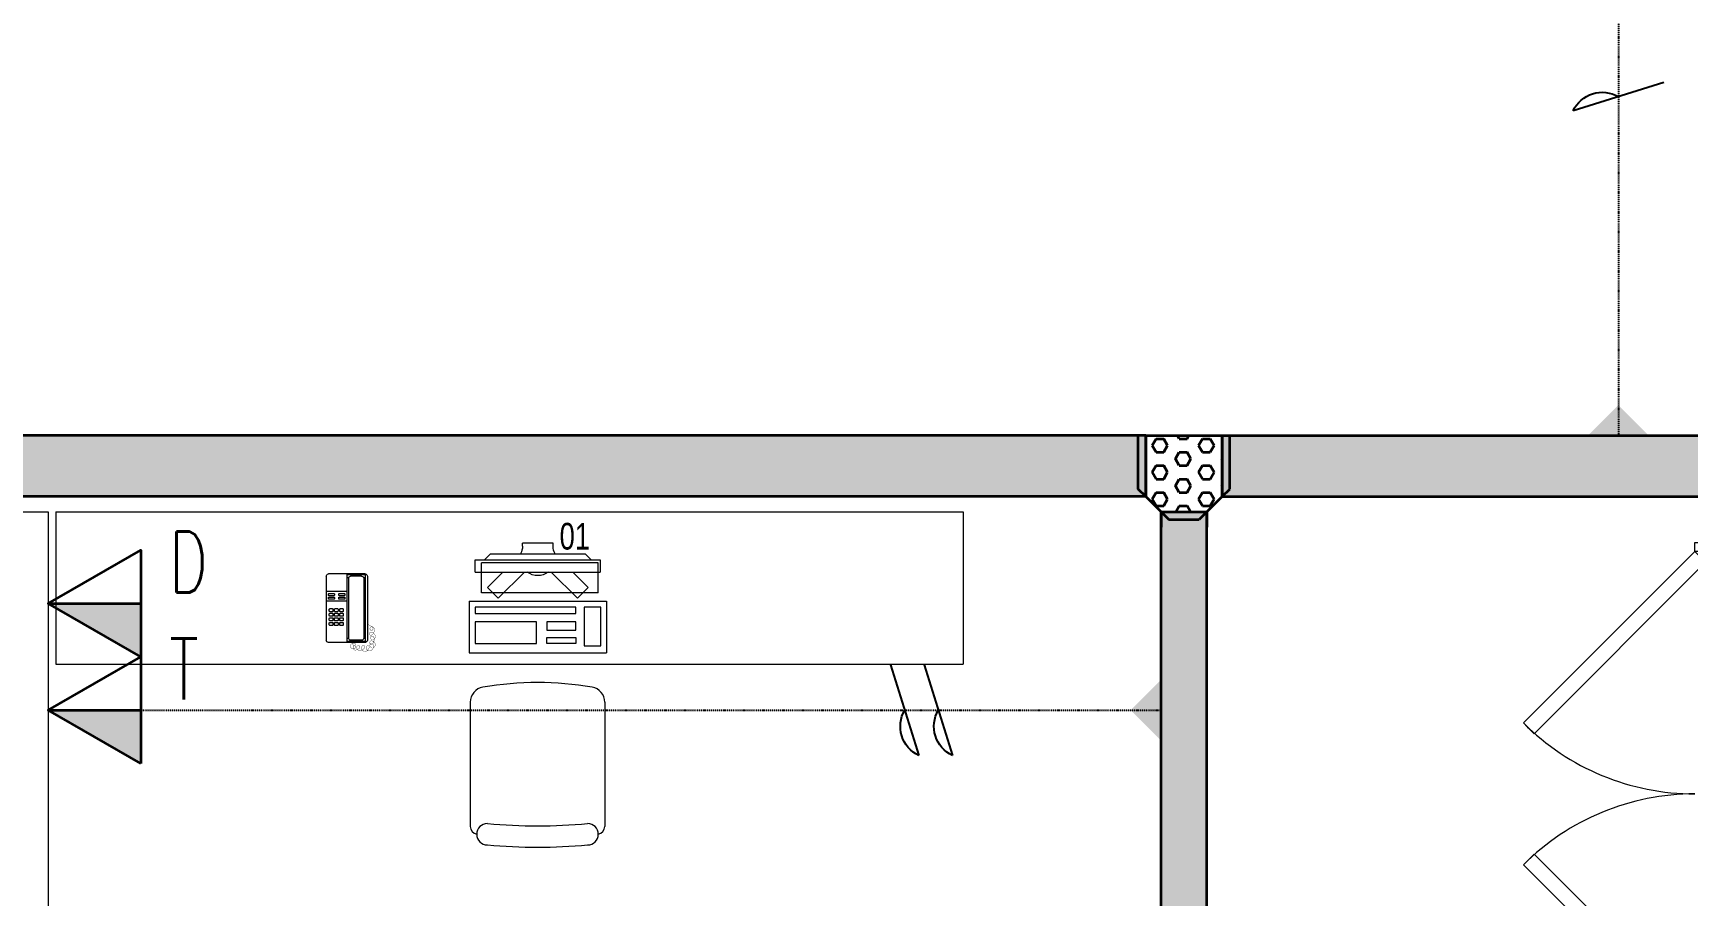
# Model space of a CAD drawing. Header units: inches. Extents: x -12418 to 57169, y -29325 to 19878.
# Drawn here: x 14148 to 19575, y -4007 to -1177 of the extents above; entities that cross this region are included whole.
import ezdxf

# ---------------------------------------------------------------- set-up
doc = ezdxf.new("R2010")
doc.units = ezdxf.units.IN
doc.header["$LTSCALE"] = 25
doc.header["$MEASUREMENT"] = 0
doc.linetypes.add('DASHDOT', pattern=[25.4, 12.7, -6.35, 0, -6.35])
doc.layers.get('0').update_dxf_attribs({"color": 8})
doc.layers.get('Defpoints').update_dxf_attribs({"color": 8})
doc.layers.add('0 @ 50', color=8, linetype='Continuous')
doc.layers.add('T-WIRE', color=140, linetype='Continuous')
for name, color, linetype, lineweight in [('00-Ground Floor$0$72_EGR_EQP_TAG', 142, 'Continuous', 5), ('00-Ground Floor$0$LOADING', 253, 'Continuous', 5), ('00-Ground Floor$0$Walls', 251, 'Continuous', 5), ('00-Ground Floor$0$Wooden Joinery', 251, 'Continuous', 5), ('E-LITE-CLNG-CNDT', 6, 'DASHDOT', 35), ('T-CABL-TRAY', 60, 'Continuous', 35), ('T-DATA-CLNG-COND', 51, 'DASHDOT', 25), ('T-DATA-CLNG-COND @ 100', 51, 'DASHDOT', 25), ('T-DATA-DEVC-TYPE', 2, 'Continuous', 25), ('T-DATA-DIM', 251, 'DASHDOT', 25), ('T-DATA-WALL @ 100', 33, 'Continuous', 35)]:
    doc.layers.add(name, color=color, linetype=linetype, lineweight=lineweight)
doc.styles.add('00-Ground Floor$0$X3G_ENTITY_257CFD', font='swisscl.ttf', dxfattribs={"height": 200})
doc.styles.add('DC_Simplex', font='SIMPLEX.shx', dxfattribs={"width": 0.7})
doc.dimstyles.new('DevCad-MM', dxfattribs={"dimscale": 0.01, "dimtxt": 2, "dimasz": 2, "dimexe": 1, "dimexo": 1, "dimgap": 0.6, "dimtad": 1, "dimdec": 0, "dimrnd": 10, "dimzin": 1, "dimdsep": 46, "dimtxsty": 'DC_Simplex', "dimblk1": 'OBLIQUE', "dimblk2": 'OBLIQUE', "dimsah": 1, "dimcen": 3, "dimclrd": 256, "dimclre": 256, "dimclrt": 45, "dimadec": 0, "dimazin": 0, "dimtfac": 1, "dimtdec": 0, "dimtix": 1, "dimtmove": 2, "dimatfit": 2, "dimldrblk": 'OBLIQUE', "dimfxl": 1, "dimtolj": 1, "dimtzin": 0, "dimarcsym": 0})
pattern_1 = [(180, (-20899.527, -3e-10), (6e-13, -43.99409), [25.4, -50.8]), (300, (-20899.527, -3e-10), (38.1, 21.997045), [25.4, -50.8]), (240, (-20924.927, -3e-10), (38.1, -21.997045), [25.4, -50.8])]

# ---------------------------------------------------------------- blocks, each defined once
blk = doc.blocks.new('*U259')
at = {"layer": '00-Ground Floor$0$Wooden Joinery'}
for points in [[(627.5, 526.8), (65.4, -35.4), (30, 0), (592.1, 562.1)], [(1022.5, 526.8), (1584.6, -35.4), (1620, 0), (1057.9, 562.1)], [(30, 0), (0, 0), (0, -100), (50, -100), (50, -50), (30, -50), (30, 0)], [(1620, 0), (1650, 0), (1650, -100), (1600, -100), (1600, -50), (1620, -50), (1620, 0)]]:
    blk.add_lwpolyline(points, close=True, dxfattribs=at)
for centre, start, end in [((30, 0), 0, 45), ((1620, 0), 135, 180)]:
    blk.add_arc(centre, 795, start, end, dxfattribs=at)
blk = doc.blocks.new('00-Ground Floor$0$DM20079-P')
at = {"color": 0}
for p, q in [((-0.0616, 0.225), (0.0594, 0.225)), ((-0.0616, 0.225), (-0.0616, 0)), ((-0.0616, 0.222), (-0.0016, 0.222)), ((-0.0496, 0.2175), (-0.0136, 0.2175)), ((-0.0016, 0.225), (-0.0016, 0)), ((-0.0686, 0.217), (-0.0686, 0.008)), ((-0.0616, 0.212), (-0.0565, 0.212)), ((-0.0566, 0.2105), (-0.0566, 0.0145)), ((-0.0068, 0.212), (-0.0016, 0.212)), ((-0.0066, 0.2105), (-0.0066, 0.0145)), ((-0.0016, 0.1675), (0.0664, 0.1675)), ((0.0664, 0.217), (0.0664, 0.008)), ((-0.0016, 0.135), (0.0664, 0.135)), ((-0.0616, 0.013), (-0.0565, 0.013)), ((-0.0616, 0.003), (-0.0016, 0.003)), ((-0.0594, 0), (0.0594, 0)), ((-0.0496, 0.0075), (-0.0136, 0.0075)), ((-0.0068, 0.013), (-0.0016, 0.013))]:
    blk.add_line(p, q, dxfattribs=at)
for points in [[(0.0074, 0.1605, 0.414214), (0.0054, 0.1585), (0.0054, 0.1555, 0.414214), (0.0074, 0.1535), (0.0234, 0.1535, 0.414214), (0.0254, 0.1555), (0.0254, 0.1585, 0.414214), (0.0234, 0.1605)], [(0.0234, 0.142, 0.414214), (0.0254, 0.144), (0.0254, 0.147, 0.414214), (0.0234, 0.149), (0.0074, 0.149, 0.414214), (0.0054, 0.147), (0.0054, 0.144, 0.414214), (0.0074, 0.142)], [(0.0104, 0.103, 0.414214), (0.0124, 0.101), (0.0204, 0.101, 0.414214), (0.0224, 0.103), (0.0224, 0.109, 0.414214), (0.0204, 0.111), (0.0124, 0.111, 0.414214), (0.0104, 0.109)], [(0.0274, 0.103, 0.414214), (0.0294, 0.101), (0.0374, 0.101, 0.414214), (0.0394, 0.103), (0.0394, 0.109, 0.414214), (0.0374, 0.111), (0.0294, 0.111, 0.414214), (0.0274, 0.109)], [(0.0574, 0.1535, 0.414214), (0.0594, 0.1555), (0.0594, 0.1585, 0.414214), (0.0574, 0.1605), (0.0414, 0.1605, 0.414214), (0.0394, 0.1585), (0.0394, 0.1555, 0.414214), (0.0414, 0.1535)], [(0.0574, 0.142, 0.414214), (0.0594, 0.144), (0.0594, 0.147, 0.414214), (0.0574, 0.149), (0.0414, 0.149, 0.414214), (0.0394, 0.147), (0.0394, 0.144, 0.414214), (0.0414, 0.142)], [(0.0444, 0.103, 0.414214), (0.0464, 0.101), (0.0544, 0.101, 0.414214), (0.0564, 0.103), (0.0564, 0.109, 0.414214), (0.0544, 0.111), (0.0464, 0.111, 0.414214), (0.0444, 0.109)], [(0.0104, 0.088, 0.414214), (0.0124, 0.086), (0.0204, 0.086, 0.414214), (0.0224, 0.088), (0.0224, 0.094, 0.414214), (0.0204, 0.096), (0.0124, 0.096, 0.414214), (0.0104, 0.094)], [(0.0104, 0.073, 0.414214), (0.0124, 0.071), (0.0204, 0.071, 0.414214), (0.0224, 0.073), (0.0224, 0.079, 0.414214), (0.0204, 0.081), (0.0124, 0.081, 0.414214), (0.0104, 0.079)], [(0.0104, 0.058, 0.414214), (0.0124, 0.056), (0.0204, 0.056, 0.414214), (0.0224, 0.058), (0.0224, 0.064, 0.414214), (0.0204, 0.066), (0.0124, 0.066, 0.414214), (0.0104, 0.064)], [(0.0274, 0.088, 0.414214), (0.0294, 0.086), (0.0374, 0.086, 0.414214), (0.0394, 0.088), (0.0394, 0.094, 0.414214), (0.0374, 0.096), (0.0294, 0.096, 0.414214), (0.0274, 0.094)], [(0.0274, 0.073, 0.414214), (0.0294, 0.071), (0.0374, 0.071, 0.414214), (0.0394, 0.073), (0.0394, 0.079, 0.414214), (0.0374, 0.081), (0.0294, 0.081, 0.414214), (0.0274, 0.079)], [(0.0274, 0.058, 0.414214), (0.0294, 0.056), (0.0374, 0.056, 0.414214), (0.0394, 0.058), (0.0394, 0.064, 0.414214), (0.0374, 0.066), (0.0294, 0.066, 0.414214), (0.0274, 0.064)], [(0.0444, 0.088, 0.414214), (0.0464, 0.086), (0.0544, 0.086, 0.414214), (0.0564, 0.088), (0.0564, 0.094, 0.414214), (0.0544, 0.096), (0.0464, 0.096, 0.414214), (0.0444, 0.094)], [(0.0444, 0.073, 0.414214), (0.0464, 0.071), (0.0544, 0.071, 0.414214), (0.0564, 0.073), (0.0564, 0.079, 0.414214), (0.0544, 0.081), (0.0464, 0.081, 0.414214), (0.0444, 0.079)], [(0.0444, 0.058, 0.414214), (0.0464, 0.056), (0.0544, 0.056, 0.414214), (0.0564, 0.058), (0.0564, 0.064, 0.414214), (0.0544, 0.066), (0.0464, 0.066, 0.414214), (0.0444, 0.064)]]:
    blk.add_lwpolyline(points, format="xyb", close=True, dxfattribs=at)
at = {"color": 0, "const_width": 0.001}
blk.add_lwpolyline([(-0.0686, 0.059, 0.184574), (-0.0861, 0.0478, 1.44364), (-0.0769, 0.0452, 0.837915), (-0.0907, 0.0465, 0.30536), (-0.0835, 0.0248, 1.584726), (-0.0815, 0.034, 0.253153), (-0.094, 0.0228, 0.874198), (-0.0776, 0.0142, 0.915253), (-0.0897, 0.0168, 0.223821), (-0.0874, -0.0011, 1.703343), (-0.0796, 0.005, 0.588962), (-0.0934, -0.0114, 0.717795), (-0.0769, -0.0108, 0.983104), (-0.0875, -0.0075, 0.326362), (-0.0815, -0.0259, 0.758716), (-0.0657, -0.0134, 0.906186), (-0.0743, -0.016, 0.189488), (-0.067, -0.0272, 0.7948), (-0.0506, -0.0127, 1.223996), (-0.0585, -0.0193, 0.072149), (-0.0473, -0.0259, 0.645886), (-0.0341, -0.0134, 1.366917), (-0.042, -0.0193, 0.078415), (-0.0315, -0.0246, 0.723006), (-0.0229, -0.0127, 1.105484), (-0.0289, -0.018, 0.327892), (-0.017, -0.0193, 0.446638), (-0.0144, -0.0068, 0.327263), (-0.0269, -0.0029, 1.240441), (-0.0229, -0.0094, 0.611307), (-0.0278, 0.0075)], format="xyb", dxfattribs=at)
at = {"color": 0}
for centre, radius, start, end in [((-0.0605, 0.217), 0.00813, 97.9633, 179.6649), ((-0.0496, 0.2105), 0.007, 90, 180), ((-0.0136, 0.2105), 0.007, 0, 90), ((0.0582, 0.217), 0.00813, 0.3351, 82.0367), ((-0.0605, 0.008), 0.00813, 180.3351, 277.9633), ((-0.0496, 0.0145), 0.007, 180, 270), ((-0.0136, 0.0145), 0.007, 270, 0), ((0.0582, 0.008), 0.00813, 277.9633, 359.6649)]:
    blk.add_arc(centre, radius, start, end, dxfattribs=at)
blk = doc.blocks.new('00-Ground Floor$0$GF21021-P')
for p, q in [((-0.2207, 0.4756), (-0.2207, 0.0675)), ((0.2205, 0.4756), (0.2205, 0.0675))]:
    blk.add_line(p, q)
for centre, radius, start, end in [((-0.1707, 0.4756), 0.05, 99.6329, 180), ((-0.0001, -0.5295), 1.0695, 80.3671, 99.6329), ((0.1705, 0.4756), 0.05, 0, 80.3671), ((-0.1957, 0.0675), 0.025, 180, 261.4721), ((-0.1643, 0.0425), 0.0351, 90, 270), ((0, 1.8467), 1.7767, 264.6946, 275.3053), ((0.1641, 0.0425), 0.0351, 270, 90), ((0.1955, 0.0675), 0.025, 278.5279, 0), ((0, 1.8314), 1.8314, 264.8532, 275.147)]:
    blk.add_arc(centre, radius, start, end)
blk = doc.blocks.new('00-Ground Floor$0$ITCWLS1-P')
at = {"layer": '00-Ground Floor$0$LOADING'}
for p, q in [((-0.17, 0.45), (-0.17, 0)), ((-0.17, 0.45), (0, 0.45)), ((0, 0.45), (0, 0)), ((-0.3251, 0.38, 0), (-0.3051, 0.4, 0)), ((-0.3251, 0.38, 0), (-0.3251, 0.07, 0)), ((-0.2651, 0.43, 0), (-0.3051, 0.43, 0)), ((-0.3051, 0.43, 0), (-0.3051, 0.02, 0)), ((-0.197, 0.4094), (-0.295, 0.4094)), ((-0.295, 0.0264), (-0.295, 0.4094)), ((-0.2651, 0.43, 0), (-0.2651, 0.02, 0)), ((-0.197, 0.0264), (-0.197, 0.4094)), ((-0.1496, 0.4305), (-0.1291, 0.4305)), ((-0.1291, 0.4305), (-0.1291, 0.4089)), ((-0.3503, 0.275), (-0.3596, 0.275)), ((-0.3596, 0.175), (-0.3596, 0.275)), ((-0.3503, 0.175), (-0.3596, 0.175)), ((-0.3251, 0.07, 0), (-0.3051, 0.05, 0)), ((-0.3051, 0.02, 0), (-0.2651, 0.02, 0)), ((-0.197, 0.0264), (-0.295, 0.0264)), ((-0.17, 0), (0, 0))]:
    blk.add_line(p, q, dxfattribs=at)
at = {"layer": '00-Ground Floor$0$LOADING', "extrusion": (2.48281e-10, 3.18408e-10, -1)}
for p, q in [((-0.2651, 0.3395), (-0.2144, 0.3902)), ((-0.1791, 0.3548), (-0.2144, 0.3902)), ((-0.2651, 0.2688), (-0.1791, 0.3548))]:
    blk.add_line(p, q, dxfattribs=at)
at = {"layer": '00-Ground Floor$0$LOADING', "extrusion": (2.48281e-10, -3.18408e-10, -1)}
for p, q in [((-0.2651, 0.1812), (-0.1791, 0.0952)), ((-0.2651, 0.1105), (-0.2144, 0.0598)), ((-0.1791, 0.0952), (-0.2144, 0.0598))]:
    blk.add_line(p, q, dxfattribs=at)
at = {"layer": '00-Ground Floor$0$LOADING'}
for points in [[(-0.1291, 0.4089), (-0.1291, 0.1), (-0.1496, 0.1), (-0.1496, 0.4305)], [(-0.1496, 0.1), (-0.1496, 0.1), (-0.1496, 0.1), (-0.1496, 0.1), (-0.1496, 0.1), (-0.1496, 0.1), (-0.1496, 0.1), (-0.1496, 0.1), (-0.1496, 0.1)], [(-0.1496, 0.1), (-0.1496, 0.1), (-0.1496, 0.1), (-0.1496, 0.1), (-0.1496, 0.1), (-0.1496, 0.1), (-0.1496, 0.1), (-0.1496, 0.1), (-0.1496, 0.1), (-0.1496, 0.1), (-0.1496, 0.1), (-0.1496, 0.1), (-0.1496, 0.1), (-0.1496, 0.1), (-0.1496, 0.1), (-0.1496, 0.1), (-0.1496, 0.1), (-0.1496, 0.1)], [(-0.1496, 0.1), (-0.1496, 0.1), (-0.1496, 0.1), (-0.1496, 0.1), (-0.1496, 0.1), (-0.1496, 0.1), (-0.1496, 0.1), (-0.1496, 0.1), (-0.1496, 0.1), (-0.1496, 0.1)], [(-0.1496, 0.1), (-0.1496, 0.1), (-0.1496, 0.1), (-0.1496, 0.1), (-0.1496, 0.1), (-0.1496, 0.1), (-0.1496, 0.1)], [(-0.1496, 0.1), (-0.1496, 0.1), (-0.1496, 0.1), (-0.1496, 0.1), (-0.1496, 0.1), (-0.1496, 0.1), (-0.1496, 0.1), (-0.1496, 0.1), (-0.1496, 0.1), (-0.1496, 0.1)], [(-0.1496, 0.1), (-0.1496, 0.1), (-0.1496, 0.1), (-0.1496, 0.1), (-0.1496, 0.1), (-0.1496, 0.1), (-0.1496, 0.1), (-0.1496, 0.1), (-0.1496, 0.1), (-0.1496, 0.1), (-0.1496, 0.1), (-0.1496, 0.1), (-0.1496, 0.1), (-0.1496, 0.1), (-0.1496, 0.1)], [(-0.1496, 0.1), (-0.1496, 0.1), (-0.1496, 0.1), (-0.1496, 0.1), (-0.1496, 0.1), (-0.1496, 0.1), (-0.1496, 0.1), (-0.1496, 0.1), (-0.1496, 0.1), (-0.1496, 0.1)], [(-0.1496, 0.1), (-0.1496, 0.1), (-0.1496, 0.1), (-0.1496, 0.1), (-0.1496, 0.1), (-0.1496, 0.1), (-0.1496, 0.1), (-0.1496, 0.1), (-0.1496, 0.1), (-0.1496, 0.1)], [(-0.1496, 0.1), (-0.1496, 0.1), (-0.1496, 0.1), (-0.1496, 0.1), (-0.1496, 0.1), (-0.1496, 0.1), (-0.1496, 0.1), (-0.1496, 0.1), (-0.1496, 0.1), (-0.1496, 0.1), (-0.1496, 0.1), (-0.1496, 0.1), (-0.1496, 0.1), (-0.1496, 0.1), (-0.1496, 0.1), (-0.1496, 0.1), (-0.1496, 0.1), (-0.1496, 0.1), (-0.1496, 0.1), (-0.1496, 0.1), (-0.1496, 0.1), (-0.1496, 0.1), (-0.1496, 0.1), (-0.1496, 0.1), (-0.1496, 0.1), (-0.1496, 0.1), (-0.1496, 0.1), (-0.1496, 0.1), (-0.1496, 0.1), (-0.1496, 0.1), (-0.1496, 0.1), (-0.1496, 0.1), (-0.1496, 0.1), (-0.1496, 0.1), (-0.1496, 0.1), (-0.1496, 0.1), (-0.1496, 0.1), (-0.1496, 0.1), (-0.1496, 0.1), (-0.1496, 0.1), (-0.1496, 0.1), (-0.1496, 0.1), (-0.1496, 0.1), (-0.1496, 0.1), (-0.1496, 0.1), (-0.1496, 0.1), (-0.1496, 0.1), (-0.1496, 0.1), (-0.1496, 0.1), (-0.1496, 0.1), (-0.1496, 0.1), (-0.1496, 0.1), (-0.1496, 0.1), (-0.1496, 0.1)], [(-0.1496, 0.1), (-0.1496, 0.1), (-0.1496, 0.1), (-0.1496, 0.1), (-0.1496, 0.1), (-0.1496, 0.1), (-0.1496, 0.1), (-0.1496, 0.1), (-0.1496, 0.1), (-0.1496, 0.1), (-0.1496, 0.1), (-0.1496, 0.1), (-0.1496, 0.1), (-0.1496, 0.1), (-0.1496, 0.1), (-0.1496, 0.1), (-0.1496, 0.1), (-0.1496, 0.1), (-0.1496, 0.1), (-0.1496, 0.1), (-0.1496, 0.1), (-0.1496, 0.1), (-0.1496, 0.1), (-0.1496, 0.1), (-0.1496, 0.1), (-0.1496, 0.1), (-0.1496, 0.1), (-0.1496, 0.1), (-0.1496, 0.1), (-0.1496, 0.1), (-0.1496, 0.1), (-0.1496, 0.1), (-0.1496, 0.1), (-0.1496, 0.1), (-0.1496, 0.1), (-0.1496, 0.1), (-0.1496, 0.1), (-0.1496, 0.1), (-0.1496, 0.1), (-0.1496, 0.1), (-0.1496, 0.1), (-0.1496, 0.1), (-0.1496, 0.1), (-0.1496, 0.1), (-0.1496, 0.1), (-0.1496, 0.1), (-0.1496, 0.1), (-0.1496, 0.1), (-0.1496, 0.1), (-0.1496, 0.1), (-0.1496, 0.1), (-0.1496, 0.1), (-0.1496, 0.1), (-0.1496, 0.1), (-0.1496, 0.1), (-0.1496, 0.1), (-0.1496, 0.1), (-0.1496, 0.1), (-0.1496, 0.1), (-0.1496, 0.1), (-0.1496, 0.1), (-0.1496, 0.1), (-0.1496, 0.1), (-0.1496, 0.1), (-0.1496, 0.1), (-0.1496, 0.1), (-0.1496, 0.1), (-0.1496, 0.1), (-0.1496, 0.1), (-0.1496, 0.1), (-0.1496, 0.1), (-0.1496, 0.1), (-0.1496, 0.1), (-0.1496, 0.1), (-0.1496, 0.1), (-0.1496, 0.1), (-0.1496, 0.1), (-0.1496, 0.1), (-0.1496, 0.1), (-0.1496, 0.1), (-0.1496, 0.1), (-0.1496, 0.1), (-0.1496, 0.1), (-0.1496, 0.1), (-0.1496, 0.1), (-0.1496, 0.1), (-0.1496, 0.1), (-0.1496, 0.1), (-0.1496, 0.1)], [(-0.1496, 0.1), (-0.1496, 0.1), (-0.1496, 0.1), (-0.1496, 0.1), (-0.1496, 0.1), (-0.1496, 0.1), (-0.1496, 0.1), (-0.1496, 0.1), (-0.1496, 0.1), (-0.1496, 0.1), (-0.1496, 0.1), (-0.1496, 0.1)], [(-0.1496, 0.1), (-0.1496, 0.1), (-0.1496, 0.1), (-0.1496, 0.1), (-0.1496, 0.1), (-0.1496, 0.1), (-0.1496, 0.1)], [(-0.1496, 0.1), (-0.1496, 0.1), (-0.1496, 0.1), (-0.1496, 0.1), (-0.1496, 0.1), (-0.1496, 0.1), (-0.1496, 0.1), (-0.1496, 0.1), (-0.1496, 0.1), (-0.1496, 0.1), (-0.1496, 0.1), (-0.1496, 0.1), (-0.1496, 0.1), (-0.1496, 0.1), (-0.1496, 0.1), (-0.1496, 0.1), (-0.1496, 0.1)], [(-0.1496, 0.1), (-0.1496, 0.1), (-0.1496, 0.1), (-0.1496, 0.1), (-0.1496, 0.1), (-0.1496, 0.1), (-0.1496, 0.1), (-0.1496, 0.1), (-0.1496, 0.1), (-0.1496, 0.1), (-0.1496, 0.1), (-0.1496, 0.1), (-0.1496, 0.1), (-0.1496, 0.1), (-0.1496, 0.1), (-0.1496, 0.1), (-0.1496, 0.1), (-0.1496, 0.1), (-0.1496, 0.1), (-0.1496, 0.1), (-0.1496, 0.1), (-0.1496, 0.1), (-0.1496, 0.1), (-0.1496, 0.1), (-0.1496, 0.1), (-0.1496, 0.1), (-0.1496, 0.1), (-0.1496, 0.1), (-0.1496, 0.1), (-0.1496, 0.1), (-0.1496, 0.1), (-0.1496, 0.1), (-0.1496, 0.1), (-0.1496, 0.1), (-0.1496, 0.1), (-0.1496, 0.1), (-0.1496, 0.1), (-0.1496, 0.1), (-0.1496, 0.1), (-0.1496, 0.1), (-0.1496, 0.1), (-0.1496, 0.1), (-0.1496, 0.1), (-0.1496, 0.1), (-0.1496, 0.1), (-0.1496, 0.1), (-0.1496, 0.1), (-0.1496, 0.1), (-0.1496, 0.1), (-0.1496, 0.1), (-0.1496, 0.1), (-0.1496, 0.1), (-0.1496, 0.1), (-0.1496, 0.1), (-0.1496, 0.1), (-0.1496, 0.1), (-0.1496, 0.1), (-0.1496, 0.1), (-0.1496, 0.1), (-0.1496, 0.1), (-0.1496, 0.1), (-0.1496, 0.1), (-0.1496, 0.1), (-0.1496, 0.1), (-0.1496, 0.1), (-0.1496, 0.1), (-0.1496, 0.1), (-0.1496, 0.1), (-0.1496, 0.1), (-0.1496, 0.1), (-0.1496, 0.1), (-0.1496, 0.1), (-0.1496, 0.1), (-0.1496, 0.1), (-0.1496, 0.1), (-0.1496, 0.1), (-0.1496, 0.1), (-0.1496, 0.1), (-0.1496, 0.1), (-0.1496, 0.1), (-0.1496, 0.1), (-0.1496, 0.1), (-0.1496, 0.1), (-0.1496, 0.1), (-0.1496, 0.1), (-0.1496, 0.1), (-0.1496, 0.1), (-0.1496, 0.1), (-0.1496, 0.1), (-0.1496, 0.1), (-0.1496, 0.1), (-0.1496, 0.1), (-0.1496, 0.1), (-0.1496, 0.1), (-0.1496, 0.1), (-0.1496, 0.1), (-0.1496, 0.1), (-0.1496, 0.1), (-0.1496, 0.1), (-0.1496, 0.1), (-0.1496, 0.1), (-0.1496, 0.1), (-0.1496, 0.1), (-0.1496, 0.1), (-0.1496, 0.1), (-0.1496, 0.1), (-0.1496, 0.1), (-0.1496, 0.1), (-0.1496, 0.1), (-0.1496, 0.1), (-0.1496, 0.1)], [(-0.1496, 0.1), (-0.1496, 0.1), (-0.1496, 0.1), (-0.1496, 0.1), (-0.1496, 0.1), (-0.1496, 0.1), (-0.1496, 0.1), (-0.1496, 0.1)]]:
    blk.add_lwpolyline(points, dxfattribs=at)
for points in [[(-0.1019, 0.4305), (-0.0304, 0.4305), (-0.0304, 0.2294), (-0.1019, 0.2294)], [(-0.1019, 0.1954), (-0.0747, 0.1954), (-0.0747, 0.1), (-0.1019, 0.1)], [(-0.0304, 0.1954), (-0.0508, 0.1954), (-0.0508, 0.1), (-0.0304, 0.1)], [(-0.1496, 0.1), (-0.1496, 0.1), (-0.1496, 0.1), (-0.1496, 0.1), (-0.1496, 0.1), (-0.1496, 0.1), (-0.1496, 0.1), (-0.1496, 0.1), (-0.1496, 0.1), (-0.1496, 0.1), (-0.1496, 0.1), (-0.1496, 0.1), (-0.1496, 0.1), (-0.1496, 0.1), (-0.1496, 0.1), (-0.1496, 0.1), (-0.1496, 0.1), (-0.1496, 0.1), (-0.1496, 0.1), (-0.1496, 0.1), (-0.1496, 0.1), (-0.1496, 0.1), (-0.1496, 0.1), (-0.1496, 0.1), (-0.1496, 0.1), (-0.1496, 0.1), (-0.1496, 0.1), (-0.1496, 0.1), (-0.1496, 0.1), (-0.1496, 0.1), (-0.1496, 0.1), (-0.1496, 0.1), (-0.1496, 0.1), (-0.1496, 0.1), (-0.1496, 0.1), (-0.1496, 0.1), (-0.1496, 0.1), (-0.1496, 0.1), (-0.1496, 0.1), (-0.1496, 0.1), (-0.1496, 0.1), (-0.1496, 0.1), (-0.1496, 0.1), (-0.1496, 0.1), (-0.1496, 0.1), (-0.1496, 0.1), (-0.1496, 0.1), (-0.1496, 0.1), (-0.1496, 0.1), (-0.1496, 0.1), (-0.1496, 0.1), (-0.1496, 0.1), (-0.1496, 0.1), (-0.1496, 0.1), (-0.1496, 0.1), (-0.1496, 0.1), (-0.1496, 0.1), (-0.1496, 0.1), (-0.1496, 0.1), (-0.1496, 0.1), (-0.1496, 0.1), (-0.1496, 0.1), (-0.1496, 0.1), (-0.1496, 0.1), (-0.1496, 0.1), (-0.1496, 0.1), (-0.1496, 0.1), (-0.1496, 0.1), (-0.1496, 0.1), (-0.1496, 0.1), (-0.1496, 0.1), (-0.1496, 0.1), (-0.1496, 0.1), (-0.1496, 0.1), (-0.1496, 0.1), (-0.1496, 0.1), (-0.1496, 0.1), (-0.1496, 0.1), (-0.1496, 0.1), (-0.1496, 0.1), (-0.1496, 0.1), (-0.1496, 0.1), (-0.1496, 0.1), (-0.1496, 0.1), (-0.1496, 0.1), (-0.1496, 0.1), (-0.1496, 0.1), (-0.1496, 0.1), (-0.1496, 0.1), (-0.1496, 0.1), (-0.1496, 0.1), (-0.1496, 0.1), (-0.1496, 0.1), (-0.1496, 0.1), (-0.1496, 0.1), (-0.1496, 0.1), (-0.1496, 0.1), (-0.1496, 0.1), (-0.1496, 0.1), (-0.1496, 0.1), (-0.1496, 0.1), (-0.1496, 0.1), (-0.1496, 0.1), (-0.1496, 0.1), (-0.1496, 0.1), (-0.1496, 0.1), (-0.1496, 0.1), (-0.1496, 0.1), (-0.1496, 0.1), (-0.1496, 0.1), (-0.1496, 0.1), (-0.1496, 0.1), (-0.1496, 0.1), (-0.1496, 0.1), (-0.1496, 0.1), (-0.1496, 0.1), (-0.1496, 0.1), (-0.1496, 0.1), (-0.1496, 0.1), (-0.1496, 0.1), (-0.1496, 0.1), (-0.1496, 0.1), (-0.1496, 0.1), (-0.1496, 0.1), (-0.1496, 0.1), (-0.1496, 0.1), (-0.1496, 0.1), (-0.1496, 0.1), (-0.1496, 0.1), (-0.1496, 0.1), (-0.1496, 0.1), (-0.1496, 0.1), (-0.1496, 0.1), (-0.1496, 0.1), (-0.1496, 0.1), (-0.1496, 0.1), (-0.1496, 0.1), (-0.1496, 0.1), (-0.1496, 0.1), (-0.1496, 0.1), (-0.1496, 0.1), (-0.1496, 0.1), (-0.1496, 0.1), (-0.1496, 0.1), (-0.1496, 0.1), (-0.1496, 0.1), (-0.1496, 0.1), (-0.1496, 0.1), (-0.1496, 0.1), (-0.1496, 0.1), (-0.1496, 0.1), (-0.1496, 0.1), (-0.1496, 0.1), (-0.1496, 0.1), (-0.1496, 0.1), (-0.1496, 0.1), (-0.1496, 0.1), (-0.1496, 0.1), (-0.1496, 0.1), (-0.1496, 0.1), (-0.1496, 0.1), (-0.1496, 0.1), (-0.1496, 0.1), (-0.1496, 0.1), (-0.1496, 0.1), (-0.1496, 0.1), (-0.1496, 0.1), (-0.1496, 0.1), (-0.1496, 0.1), (-0.1496, 0.1), (-0.1496, 0.1), (-0.1496, 0.1), (-0.1496, 0.1), (-0.1496, 0.1), (-0.1496, 0.1), (-0.1496, 0.1), (-0.1496, 0.1), (-0.1496, 0.1), (-0.1496, 0.1), (-0.1496, 0.1), (-0.1496, 0.1), (-0.1496, 0.1), (-0.1496, 0.1), (-0.1496, 0.1), (-0.1496, 0.1), (-0.1496, 0.1), (-0.1496, 0.1), (-0.1496, 0.1), (-0.1496, 0.1), (-0.1496, 0.1), (-0.1496, 0.1), (-0.1496, 0.1), (-0.1496, 0.1), (-0.1496, 0.1), (-0.1496, 0.1), (-0.1496, 0.1), (-0.1496, 0.1), (-0.1496, 0.1), (-0.1496, 0.1), (-0.1496, 0.1), (-0.1496, 0.1), (-0.1496, 0.1), (-0.1496, 0.1), (-0.1496, 0.1), (-0.1496, 0.1), (-0.1496, 0.1), (-0.1496, 0.1), (-0.1496, 0.1), (-0.1496, 0.1), (-0.1496, 0.1), (-0.1496, 0.1), (-0.1496, 0.1), (-0.1496, 0.1), (-0.1496, 0.1), (-0.1496, 0.1), (-0.1496, 0.1), (-0.1496, 0.1), (-0.1496, 0.1), (-0.1496, 0.1), (-0.1496, 0.1), (-0.1496, 0.1), (-0.1496, 0.1), (-0.1496, 0.1), (-0.1496, 0.1), (-0.1496, 0.1), (-0.1496, 0.1), (-0.1496, 0.1), (-0.1496, 0.1), (-0.1496, 0.1), (-0.1496, 0.1), (-0.1496, 0.1), (-0.1496, 0.1), (-0.1496, 0.1), (-0.1496, 0.1), (-0.1496, 0.1), (-0.1496, 0.1), (-0.1496, 0.1), (-0.1496, 0.1), (-0.1496, 0.1), (-0.1496, 0.1), (-0.1496, 0.1), (-0.1496, 0.1), (-0.1496, 0.1), (-0.1496, 0.1), (-0.1496, 0.1), (-0.1496, 0.1), (-0.1496, 0.1), (-0.1496, 0.1), (-0.1496, 0.1), (-0.1496, 0.1), (-0.1496, 0.1), (-0.1496, 0.1), (-0.1496, 0.1), (-0.1496, 0.1), (-0.1496, 0.1), (-0.1496, 0.1), (-0.1496, 0.1), (-0.1496, 0.1), (-0.1496, 0.1), (-0.1496, 0.1), (-0.1496, 0.1), (-0.1496, 0.1), (-0.1496, 0.1), (-0.1496, 0.1), (-0.1496, 0.1), (-0.1496, 0.1), (-0.1496, 0.1), (-0.1496, 0.1), (-0.1496, 0.1), (-0.1496, 0.1), (-0.1496, 0.1), (-0.1496, 0.1), (-0.1496, 0.1), (-0.1496, 0.1), (-0.1496, 0.1), (-0.1496, 0.1), (-0.1496, 0.1)], [(-0.1496, 0.1), (-0.1496, 0.1), (-0.1496, 0.1), (-0.1496, 0.1), (-0.1496, 0.1), (-0.1496, 0.1), (-0.1496, 0.1), (-0.1496, 0.1), (-0.1496, 0.1), (-0.1496, 0.1), (-0.1496, 0.1), (-0.1496, 0.1), (-0.1496, 0.1), (-0.1496, 0.1), (-0.1496, 0.1), (-0.1496, 0.1), (-0.1496, 0.1), (-0.1496, 0.1), (-0.1496, 0.1), (-0.1496, 0.1), (-0.1496, 0.1), (-0.1496, 0.1), (-0.1496, 0.1), (-0.1496, 0.1), (-0.1496, 0.1), (-0.1496, 0.1), (-0.1496, 0.1), (-0.1496, 0.1), (-0.1496, 0.1), (-0.1496, 0.1), (-0.1496, 0.1), (-0.1496, 0.1), (-0.1496, 0.1), (-0.1496, 0.1), (-0.1496, 0.1), (-0.1496, 0.1), (-0.1496, 0.1), (-0.1496, 0.1), (-0.1496, 0.1), (-0.1496, 0.1), (-0.1496, 0.1), (-0.1496, 0.1), (-0.1496, 0.1), (-0.1496, 0.1), (-0.1496, 0.1), (-0.1496, 0.1), (-0.1496, 0.1), (-0.1496, 0.1), (-0.1496, 0.1), (-0.1496, 0.1), (-0.1496, 0.1), (-0.1496, 0.1), (-0.1496, 0.1), (-0.1496, 0.1), (-0.1496, 0.1), (-0.1496, 0.1), (-0.1496, 0.1), (-0.1496, 0.1), (-0.1496, 0.1), (-0.1496, 0.1), (-0.1496, 0.1), (-0.1496, 0.1), (-0.1496, 0.1), (-0.1496, 0.1), (-0.1496, 0.1), (-0.1496, 0.1), (-0.1496, 0.1), (-0.1496, 0.1), (-0.1496, 0.1), (-0.1496, 0.1), (-0.1496, 0.1), (-0.1496, 0.1), (-0.1496, 0.1), (-0.1496, 0.1), (-0.1496, 0.1), (-0.1496, 0.1), (-0.1496, 0.1), (-0.1496, 0.1), (-0.1496, 0.1), (-0.1496, 0.1), (-0.1496, 0.1), (-0.1496, 0.1), (-0.1496, 0.1), (-0.1496, 0.1), (-0.1496, 0.1), (-0.1496, 0.1), (-0.1496, 0.1), (-0.1496, 0.1), (-0.1496, 0.1), (-0.1496, 0.1), (-0.1496, 0.1), (-0.1496, 0.1), (-0.1496, 0.1), (-0.1496, 0.1), (-0.1496, 0.1), (-0.1496, 0.1), (-0.1496, 0.1), (-0.1496, 0.1), (-0.1496, 0.1), (-0.1496, 0.1), (-0.1496, 0.1), (-0.1496, 0.1), (-0.1496, 0.1), (-0.1496, 0.1), (-0.1496, 0.1), (-0.1496, 0.1), (-0.1496, 0.1), (-0.1496, 0.1), (-0.1496, 0.1), (-0.1496, 0.1), (-0.1496, 0.1), (-0.1496, 0.1), (-0.1496, 0.1), (-0.1496, 0.1), (-0.1496, 0.1), (-0.1496, 0.1), (-0.1496, 0.1), (-0.1496, 0.1), (-0.1496, 0.1), (-0.1496, 0.1), (-0.1496, 0.1), (-0.1496, 0.1), (-0.1496, 0.1), (-0.1496, 0.1), (-0.1496, 0.1), (-0.1496, 0.1), (-0.1496, 0.1), (-0.1496, 0.1), (-0.1496, 0.1), (-0.1496, 0.1), (-0.1496, 0.1), (-0.1496, 0.1), (-0.1496, 0.1), (-0.1496, 0.1), (-0.1496, 0.1), (-0.1496, 0.1), (-0.1496, 0.1), (-0.1496, 0.1), (-0.1496, 0.1), (-0.1496, 0.1), (-0.1496, 0.1), (-0.1496, 0.1), (-0.1496, 0.1), (-0.1496, 0.1), (-0.1496, 0.1), (-0.1496, 0.1), (-0.1496, 0.1), (-0.1496, 0.1), (-0.1496, 0.1), (-0.1496, 0.1), (-0.1496, 0.1), (-0.1496, 0.1), (-0.1496, 0.1), (-0.1496, 0.1), (-0.1496, 0.1), (-0.1496, 0.1), (-0.1496, 0.1), (-0.1496, 0.1), (-0.1496, 0.1), (-0.1496, 0.1), (-0.1496, 0.1), (-0.1496, 0.1), (-0.1496, 0.1), (-0.1496, 0.1), (-0.1496, 0.1), (-0.1496, 0.1), (-0.1496, 0.1), (-0.1496, 0.1), (-0.1496, 0.1), (-0.1496, 0.1), (-0.1496, 0.1), (-0.1496, 0.1), (-0.1496, 0.1), (-0.1496, 0.1), (-0.1496, 0.1), (-0.1496, 0.1), (-0.1496, 0.1), (-0.1496, 0.1), (-0.1496, 0.1), (-0.1496, 0.1), (-0.1496, 0.1), (-0.1496, 0.1), (-0.1496, 0.1), (-0.1496, 0.1), (-0.1496, 0.1), (-0.1496, 0.1), (-0.1496, 0.1), (-0.1496, 0.1), (-0.1496, 0.1), (-0.1496, 0.1), (-0.1496, 0.1), (-0.1496, 0.1), (-0.1496, 0.1), (-0.1496, 0.1), (-0.1496, 0.1), (-0.1496, 0.1), (-0.1496, 0.1), (-0.1496, 0.1), (-0.1496, 0.1), (-0.1496, 0.1), (-0.1496, 0.1), (-0.1496, 0.1), (-0.1496, 0.1), (-0.1496, 0.1), (-0.1496, 0.1), (-0.1496, 0.1), (-0.1496, 0.1), (-0.1496, 0.1), (-0.1496, 0.1), (-0.1496, 0.1), (-0.1496, 0.1), (-0.1496, 0.1), (-0.1496, 0.1), (-0.1496, 0.1)], [(-0.1496, 0.1), (-0.1496, 0.1), (-0.1496, 0.1), (-0.1496, 0.1), (-0.1496, 0.1), (-0.1496, 0.1), (-0.1496, 0.1), (-0.1496, 0.1), (-0.1496, 0.1), (-0.1496, 0.1), (-0.1496, 0.1), (-0.1496, 0.1), (-0.1496, 0.1), (-0.1496, 0.1), (-0.1496, 0.1), (-0.1496, 0.1), (-0.1496, 0.1), (-0.1496, 0.1), (-0.1496, 0.1), (-0.1496, 0.1), (-0.1496, 0.1), (-0.1496, 0.1), (-0.1496, 0.1), (-0.1496, 0.1), (-0.1496, 0.1), (-0.1496, 0.1), (-0.1496, 0.1), (-0.1496, 0.1), (-0.1496, 0.1), (-0.1496, 0.1), (-0.1496, 0.1), (-0.1496, 0.1), (-0.1496, 0.1), (-0.1496, 0.1), (-0.1496, 0.1), (-0.1496, 0.1), (-0.1496, 0.1), (-0.1496, 0.1), (-0.1496, 0.1), (-0.1496, 0.1), (-0.1496, 0.1), (-0.1496, 0.1), (-0.1496, 0.1), (-0.1496, 0.1), (-0.1496, 0.1), (-0.1496, 0.1), (-0.1496, 0.1), (-0.1496, 0.1), (-0.1496, 0.1), (-0.1496, 0.1), (-0.1496, 0.1), (-0.1496, 0.1), (-0.1496, 0.1), (-0.1496, 0.1), (-0.1496, 0.1), (-0.1496, 0.1), (-0.1496, 0.1), (-0.1496, 0.1), (-0.1496, 0.1), (-0.1496, 0.1), (-0.1496, 0.1), (-0.1496, 0.1), (-0.1496, 0.1), (-0.1496, 0.1), (-0.1496, 0.1), (-0.1496, 0.1), (-0.1496, 0.1), (-0.1496, 0.1), (-0.1496, 0.1), (-0.1496, 0.1), (-0.1496, 0.1), (-0.1496, 0.1), (-0.1496, 0.1), (-0.1496, 0.1), (-0.1496, 0.1), (-0.1496, 0.1), (-0.1496, 0.1), (-0.1496, 0.1), (-0.1496, 0.1), (-0.1496, 0.1), (-0.1496, 0.1), (-0.1496, 0.1), (-0.1496, 0.1), (-0.1496, 0.1), (-0.1496, 0.1), (-0.1496, 0.1), (-0.1496, 0.1), (-0.1496, 0.1), (-0.1496, 0.1), (-0.1496, 0.1), (-0.1496, 0.1), (-0.1496, 0.1), (-0.1496, 0.1), (-0.1496, 0.1), (-0.1496, 0.1), (-0.1496, 0.1), (-0.1496, 0.1), (-0.1496, 0.1), (-0.1496, 0.1), (-0.1496, 0.1), (-0.1496, 0.1), (-0.1496, 0.1), (-0.1496, 0.1), (-0.1496, 0.1), (-0.1496, 0.1), (-0.1496, 0.1), (-0.1496, 0.1), (-0.1496, 0.1), (-0.1496, 0.1), (-0.1496, 0.1), (-0.1496, 0.1), (-0.1496, 0.1), (-0.1496, 0.1), (-0.1496, 0.1), (-0.1496, 0.1), (-0.1496, 0.1), (-0.1496, 0.1), (-0.1496, 0.1), (-0.1496, 0.1), (-0.1496, 0.1), (-0.1496, 0.1), (-0.1496, 0.1), (-0.1496, 0.1), (-0.1496, 0.1), (-0.1496, 0.1), (-0.1496, 0.1), (-0.1496, 0.1), (-0.1496, 0.1), (-0.1496, 0.1), (-0.1496, 0.1), (-0.1496, 0.1), (-0.1496, 0.1), (-0.1496, 0.1), (-0.1496, 0.1), (-0.1496, 0.1), (-0.1496, 0.1), (-0.1496, 0.1), (-0.1496, 0.1), (-0.1496, 0.1), (-0.1496, 0.1), (-0.1496, 0.1), (-0.1496, 0.1), (-0.1496, 0.1), (-0.1496, 0.1), (-0.1496, 0.1), (-0.1496, 0.1), (-0.1496, 0.1), (-0.1496, 0.1), (-0.1496, 0.1), (-0.1496, 0.1), (-0.1496, 0.1), (-0.1496, 0.1), (-0.1496, 0.1), (-0.1496, 0.1), (-0.1496, 0.1), (-0.1496, 0.1), (-0.1496, 0.1), (-0.1496, 0.1), (-0.1496, 0.1), (-0.1496, 0.1), (-0.1496, 0.1), (-0.1496, 0.1), (-0.1496, 0.1), (-0.1496, 0.1), (-0.1496, 0.1), (-0.1496, 0.1), (-0.1496, 0.1), (-0.1496, 0.1), (-0.1496, 0.1), (-0.1496, 0.1), (-0.1496, 0.1), (-0.1496, 0.1), (-0.1496, 0.1), (-0.1496, 0.1), (-0.1496, 0.1), (-0.1496, 0.1), (-0.1496, 0.1), (-0.1496, 0.1), (-0.1496, 0.1), (-0.1496, 0.1), (-0.1496, 0.1), (-0.1496, 0.1), (-0.1496, 0.1), (-0.1496, 0.1), (-0.1496, 0.1), (-0.1496, 0.1), (-0.1496, 0.1), (-0.1496, 0.1), (-0.1496, 0.1), (-0.1496, 0.1), (-0.1496, 0.1), (-0.1496, 0.1), (-0.1496, 0.1), (-0.1496, 0.1), (-0.1496, 0.1), (-0.1496, 0.1), (-0.1496, 0.1), (-0.1496, 0.1), (-0.1496, 0.1), (-0.1496, 0.1), (-0.1496, 0.1), (-0.1496, 0.1), (-0.1496, 0.1), (-0.1496, 0.1), (-0.1496, 0.1), (-0.1496, 0.1), (-0.1496, 0.1), (-0.1496, 0.1), (-0.1496, 0.1), (-0.1496, 0.1), (-0.1496, 0.1), (-0.1496, 0.1), (-0.1496, 0.1), (-0.1496, 0.1), (-0.1496, 0.1), (-0.1496, 0.1), (-0.1496, 0.1), (-0.1496, 0.1), (-0.1496, 0.1)], [(-0.1496, 0.0727), (-0.0236, 0.0727), (-0.0236, 0.0182), (-0.1496, 0.0182)]]:
    blk.add_lwpolyline(points, close=True, dxfattribs=at)
for centre, radius, start, end in [((-0.3503, 0.325), 0.05, 270, 300.3093), ((-0.3089, 0.225), 0.0556, 321.9431, 38.0569), ((-0.3503, 0.125), 0.05, 59.6907, 90)]:
    blk.add_arc(centre, radius, start, end, dxfattribs=at)
blk = doc.blocks.new('00-Ground Floor')
at = {"layer": '00-Ground Floor$0$LOADING'}
for p, q in [((14222.9, -2747.4, 0), (17198.7, -2747.4, 0)), ((14222.9, -2747.4, 0), (14222.9, -3247.4, 0)), ((17198.7, -2747.4, 0), (17198.7, -3247.4, 0)), ((14222.9, -3247.4, 0), (17198.7, -3247.4, 0))]:
    blk.add_line(p, q, dxfattribs=at)
at = {"layer": '00-Ground Floor$0$Walls'}
for p, q in [((10397.9, -2747.4, 0), (14197.9, -2747.4, 0)), ((14197.9, -2747.4, 0), (14197.9, -4067.4, 0))]:
    blk.add_line(p, q, dxfattribs=at)
at = {"layer": '00-Ground Floor$0$LOADING', "xscale": -1000, "yscale": 1000, "zscale": 1000}
for name, p, rotation in [('00-Ground Floor$0$ITCWLS1-P', (16028.1, -3209.9, 0), 89.99999999246123), ('00-Ground Floor$0$DM20079-P', (15175.8, -3175.8, 0), 359.9999934716078)]:
    blk.add_blockref(name, p, dxfattribs=dict(at, rotation=rotation))
at = {"layer": '00-Ground Floor$0$LOADING', "xscale": 1000, "yscale": 1000, "zscale": 1000}
blk.add_blockref('00-Ground Floor$0$GF21021-P', (15802.4, -3847.2, 0), dxfattribs=at)
at = {"layer": '00-Ground Floor$0$Wooden Joinery', "rotation": 89.99999999999999}
blk.add_blockref('*U259', (19597.7, -4497.4, 0), dxfattribs=at)
at = {"layer": '00-Ground Floor$0$72_EGR_EQP_TAG', "insert": (15924.6, -2783.5, 0), "char_height": 87.47, "attachment_point": 2, "style": '00-Ground Floor$0$X3G_ENTITY_257CFD'}
blk.add_mtext('01', dxfattribs=at)
blk = doc.blocks.new('*U26')
blk.add_hatch(color=254).paths.add_polyline_path([(-3.031, 1.75), (-3.031, 0), (0, 0)])
blk.add_line((0, 0), (-3.031, 0))
blk.add_lwpolyline([(-3.031, 1.75), (0, 0), (-3.031, -1.75)], close=True)
at = {"layer": 'T-DATA-DEVC-TYPE', "style": 'DC_Simplex', "width": 0.7, "flags": 8}
blk.add_attdef('DC_TYPE', (2.682, 5.634), '', height=2, rotation=360, dxfattribs=at)
blk = doc.blocks.new('*U128')
at = {"lineweight": 0}
h = blk.add_hatch(dxfattribs=at)
h.set_pattern_fill('HEX', color=253, scale=8, angle=180, style=0)
h.set_pattern_definition(pattern_1)
h.paths.add_polyline_path([(-5401.8, 200), (-5401.8, 0), (0, 0), (0, 200)])
at = {"color": 0}
for p, q in [((0, 200), (-5401.8, 200)), ((-5401.8, 0), (-5401.8, 200)), ((0, 0), (0, 200)), ((0, 0), (-5401.8, 0))]:
    blk.add_line(p, q, dxfattribs=at)
blk = doc.blocks.new('*U102')
h = blk.add_hatch()
h.set_pattern_fill('HEX', color=253, scale=8, angle=-90, style=0)
h.set_pattern_definition([(270, (-3e-11, -5e-24), (43.994, -9e-14), [25.4, -50.8]), (30, (-3e-11, -5e-24), (-21.997, 38.1), [25.4, -50.8]), (330, (-3e-11, -25.4), (21.997, 38.1), [25.4, -50.8])])
h.paths.add_polyline_path([(0, 0), (-200, 0), (-250, -50), (-250, -200), (-200, -250), (0, -250)])
at = {"color": 0}
for p, q in [((-250, -50), (-200, 0)), ((-200, 0), (-200, 50)), ((0, 0), (0, 50)), ((-250, -50), (-300, -50)), ((0, 0), (0, -250)), ((-250, -200), (-300, -200)), ((-250, -200), (-200, -250)), ((-200, -250), (-200, -300)), ((0, -250), (0, -300))]:
    blk.add_line(p, q, dxfattribs=at)
at = {"color": 253}
for p, q in [((-200, 0), (-175, 25)), ((-200, 0), (0, 0)), ((-175, 25), (0, 25)), ((-250, -50), (-275, -75)), ((-250, -50), (-250, -200)), ((-275, -75), (-275, -175)), ((-250, -200), (-275, -175)), ((-200, -250), (0, -250)), ((-200, -250), (-175, -275)), ((-175, -275), (0, -275))]:
    blk.add_line(p, q, dxfattribs=at)
blk = doc.blocks.new('*U129')
at = {"lineweight": 0}
h = blk.add_hatch(dxfattribs=at)
h.set_pattern_fill('HEX', color=253, scale=8, angle=180, style=0)
h.set_pattern_definition([(180, (-23193.732, -3e-10), (6e-13, -43.99409), [25.4, -50.8]), (300, (-23193.732, -3e-10), (38.1, 21.997045), [25.4, -50.8]), (240, (-23219.132, -3e-10), (38.1, -21.997045), [25.4, -50.8])])
h.paths.add_polyline_path([(-9746.9, 150), (-9746.9, 0), (0, 0), (0, 150)])
at = {"color": 0}
for p, q in [((0, 150), (-9746.9, 150)), ((-9746.9, 0), (-9746.9, 150)), ((0, 0), (-9746.9, 0))]:
    blk.add_line(p, q, dxfattribs=at)
blk = doc.blocks.new('W-TEL')
blk.add_line((-66, -212.7), (66, 212.7))
blk.add_arc((130.7, 76), 151.2, 115.33007, 210.17896)
blk = doc.blocks.new('*U119')
at = {"layer": 'T-WIRE', "xscale": -0.006999999999825377, "yscale": 0.006999999999970897, "zscale": 0.006999999999999999}
for p in [(0, 0), (1.102, -0.003)]:
    blk.add_blockref('W-TEL', p, dxfattribs=at)
blk = doc.blocks.new('*U106')
blk.add_hatch(color=256).paths.add_polyline_path([(1, 0), (0, 1), (-1, 0)])
blk = doc.blocks.new('*U131')
at = {"lineweight": 0}
h = blk.add_hatch(dxfattribs=at)
h.set_pattern_fill('HEX', color=253, scale=8, angle=180, style=0)
h.set_pattern_definition(pattern_1)
h.paths.add_polyline_path([(-13430.7, 200), (-13430.7, 0), (0, 0), (0, 200)])
at = {"color": 0}
for p, q in [((0, 200), (-13430.7, 200)), ((0, 0), (0, 200)), ((0, 0), (-13430.7, 0))]:
    blk.add_line(p, q, dxfattribs=at)
blk = doc.blocks.new('_OBLIQUE')
at = {"color": 0, "linetype": 'ByBlock'}
blk.add_line((-0.5, -0.5), (0.5, 0.5), dxfattribs=at)
blk = doc.blocks.new('*D145')
at = {"layer": 'Defpoints', "color": 0, "transparency": 16777216}
for p in [(14197.9, -3047.7, 0), (13894.6, -4048.1), (14197.9, -4048.1, 0)]:
    blk.add_point(p, dxfattribs=at)
at = {"layer": 'T-DATA-DIM', "lineweight": -2, "transparency": 16777216}
for p, q in [((14097.9, -3047.7), (13794.6, -3047.7)), ((13894.6, -3047.7), (13894.6, -4048.1)), ((14097.9, -4048.1), (13794.6, -4048.1))]:
    blk.add_line(p, q, dxfattribs=at)
at = {"layer": 'T-DATA-DIM', "lineweight": -2, "transparency": 16777216, "xscale": 200, "yscale": 200, "zscale": 200}
for p, rotation in [((13894.6, -3047.7), 90), ((13894.6, -4048.1), 270)]:
    blk.add_blockref('_OBLIQUE', p, dxfattribs=dict(at, rotation=rotation))
at = {"layer": 'T-DATA-DIM', "color": 45, "transparency": 16777216, "insert": (13734.6, -3547.9), "char_height": 200, "attachment_point": 5, "rotation": 90, "style": 'DC_Simplex'}
blk.add_mtext('\\A1;1000', dxfattribs=at)
blk = doc.blocks.new('*U74')
blk.add_hatch(color=256).paths.add_polyline_path([(0, 1), (-1, 0), (0, -1)])
blk = doc.blocks.new('*U118')
at = {"layer": 'T-WIRE', "xscale": -0.006999999999825377, "yscale": 0.006999999999970897, "zscale": 0.006999999999999999}
blk.add_blockref('W-TEL', (0, 0), dxfattribs=at)

msp = doc.modelspace()

# ---------------------------------------------------------------- linework, layer by layer
at = {"layer": 'T-DATA-CLNG-COND', "ltscale": 0.01, "elevation": 0}
for points in [[(19347.7, 8921.1), (19347.7, -2497.4)], [(14501, -3397.7), (17847.7, -3398)]]:
    msp.add_lwpolyline(points, dxfattribs=at)

# ---------------------------------------------------------------- block references
at = {"layer": '0 @ 50', "xscale": 100, "yscale": 100, "zscale": 100}
for name, p, rotation in [('*U118', (19347.4, -1385.6), 90.00000000000001), ('*U119', (17116.8, -3397.9, 0), 180)]:
    msp.add_blockref(name, p, dxfattribs=dict(at, rotation=rotation))
at = {"layer": 'E-LITE-CLNG-CNDT'}
msp.add_blockref('00-Ground Floor', (0, 0), dxfattribs=at)
at = {"layer": 'T-CABL-TRAY', "linetype": 'Continuous', "xscale": -1, "rotation": 180}
msp.add_blockref('*U131', (17797.7, -2497.4, 0), dxfattribs=at)
at = {"layer": 'T-CABL-TRAY', "linetype": 'Continuous'}
for name, p, rotation in [('*U102', (17797.7, -2497.4, 0), 89.99999999999993), ('*U128', (18047.7, -2497.4, 0), 180), ('*U129', (17847.7, -12494.3), 270)]:
    msp.add_blockref(name, p, dxfattribs=dict(at, rotation=rotation))
at = {"layer": 'T-DATA-CLNG-COND @ 100', "xscale": -100, "yscale": 100, "zscale": 100, "rotation": 90.00000000001782}
for name, p in [('*U74', (19346.6, -2497.4)), ('*U106', (17847.7, -3398, 0))]:
    msp.add_blockref(name, p, dxfattribs=at)
at = {"layer": 'T-DATA-WALL @ 100'}
ref = msp.add_blockref('*U26', (14197.9, -3047.7, 0), dxfattribs=dict(at, xscale=100, yscale=100, zscale=100, rotation=180))
ref.add_attrib('DC_TYPE', 'D', (14594.5, -3012.3, 0), dxfattribs={"layer": 'T-DATA-DEVC-TYPE', "height": 200, "style": 'DC_Simplex', "width": 0.7, "flags": 8})
ref = msp.add_blockref('*U26', (14197.9, -3397.7, 0), dxfattribs=dict(at, xscale=100, yscale=100, zscale=100, rotation=180))
ref.add_attrib('DC_TYPE', 'T', (14594.5, -3362.3, 0), dxfattribs={"layer": 'T-DATA-DEVC-TYPE', "height": 200, "style": 'DC_Simplex', "width": 0.7, "flags": 8})

# ---------------------------------------------------------------- dimensions: what is measured, and where the dimension line sits
at = {"layer": 'T-DATA-DIM'}
dim = msp.add_linear_dim(base=(13894.6, -4048.1), p1=(14197.9, -3047.7, 0), p2=(14197.9, -4048.1, 0), angle=90, dimstyle='DevCad-MM', dxfattribs=at)
dim.commit()
dim.dimension.update_dxf_attribs({"geometry": '*D145', "text_midpoint": (13734.6, -3547.9)})

doc.saveas('drawing.dxf')
